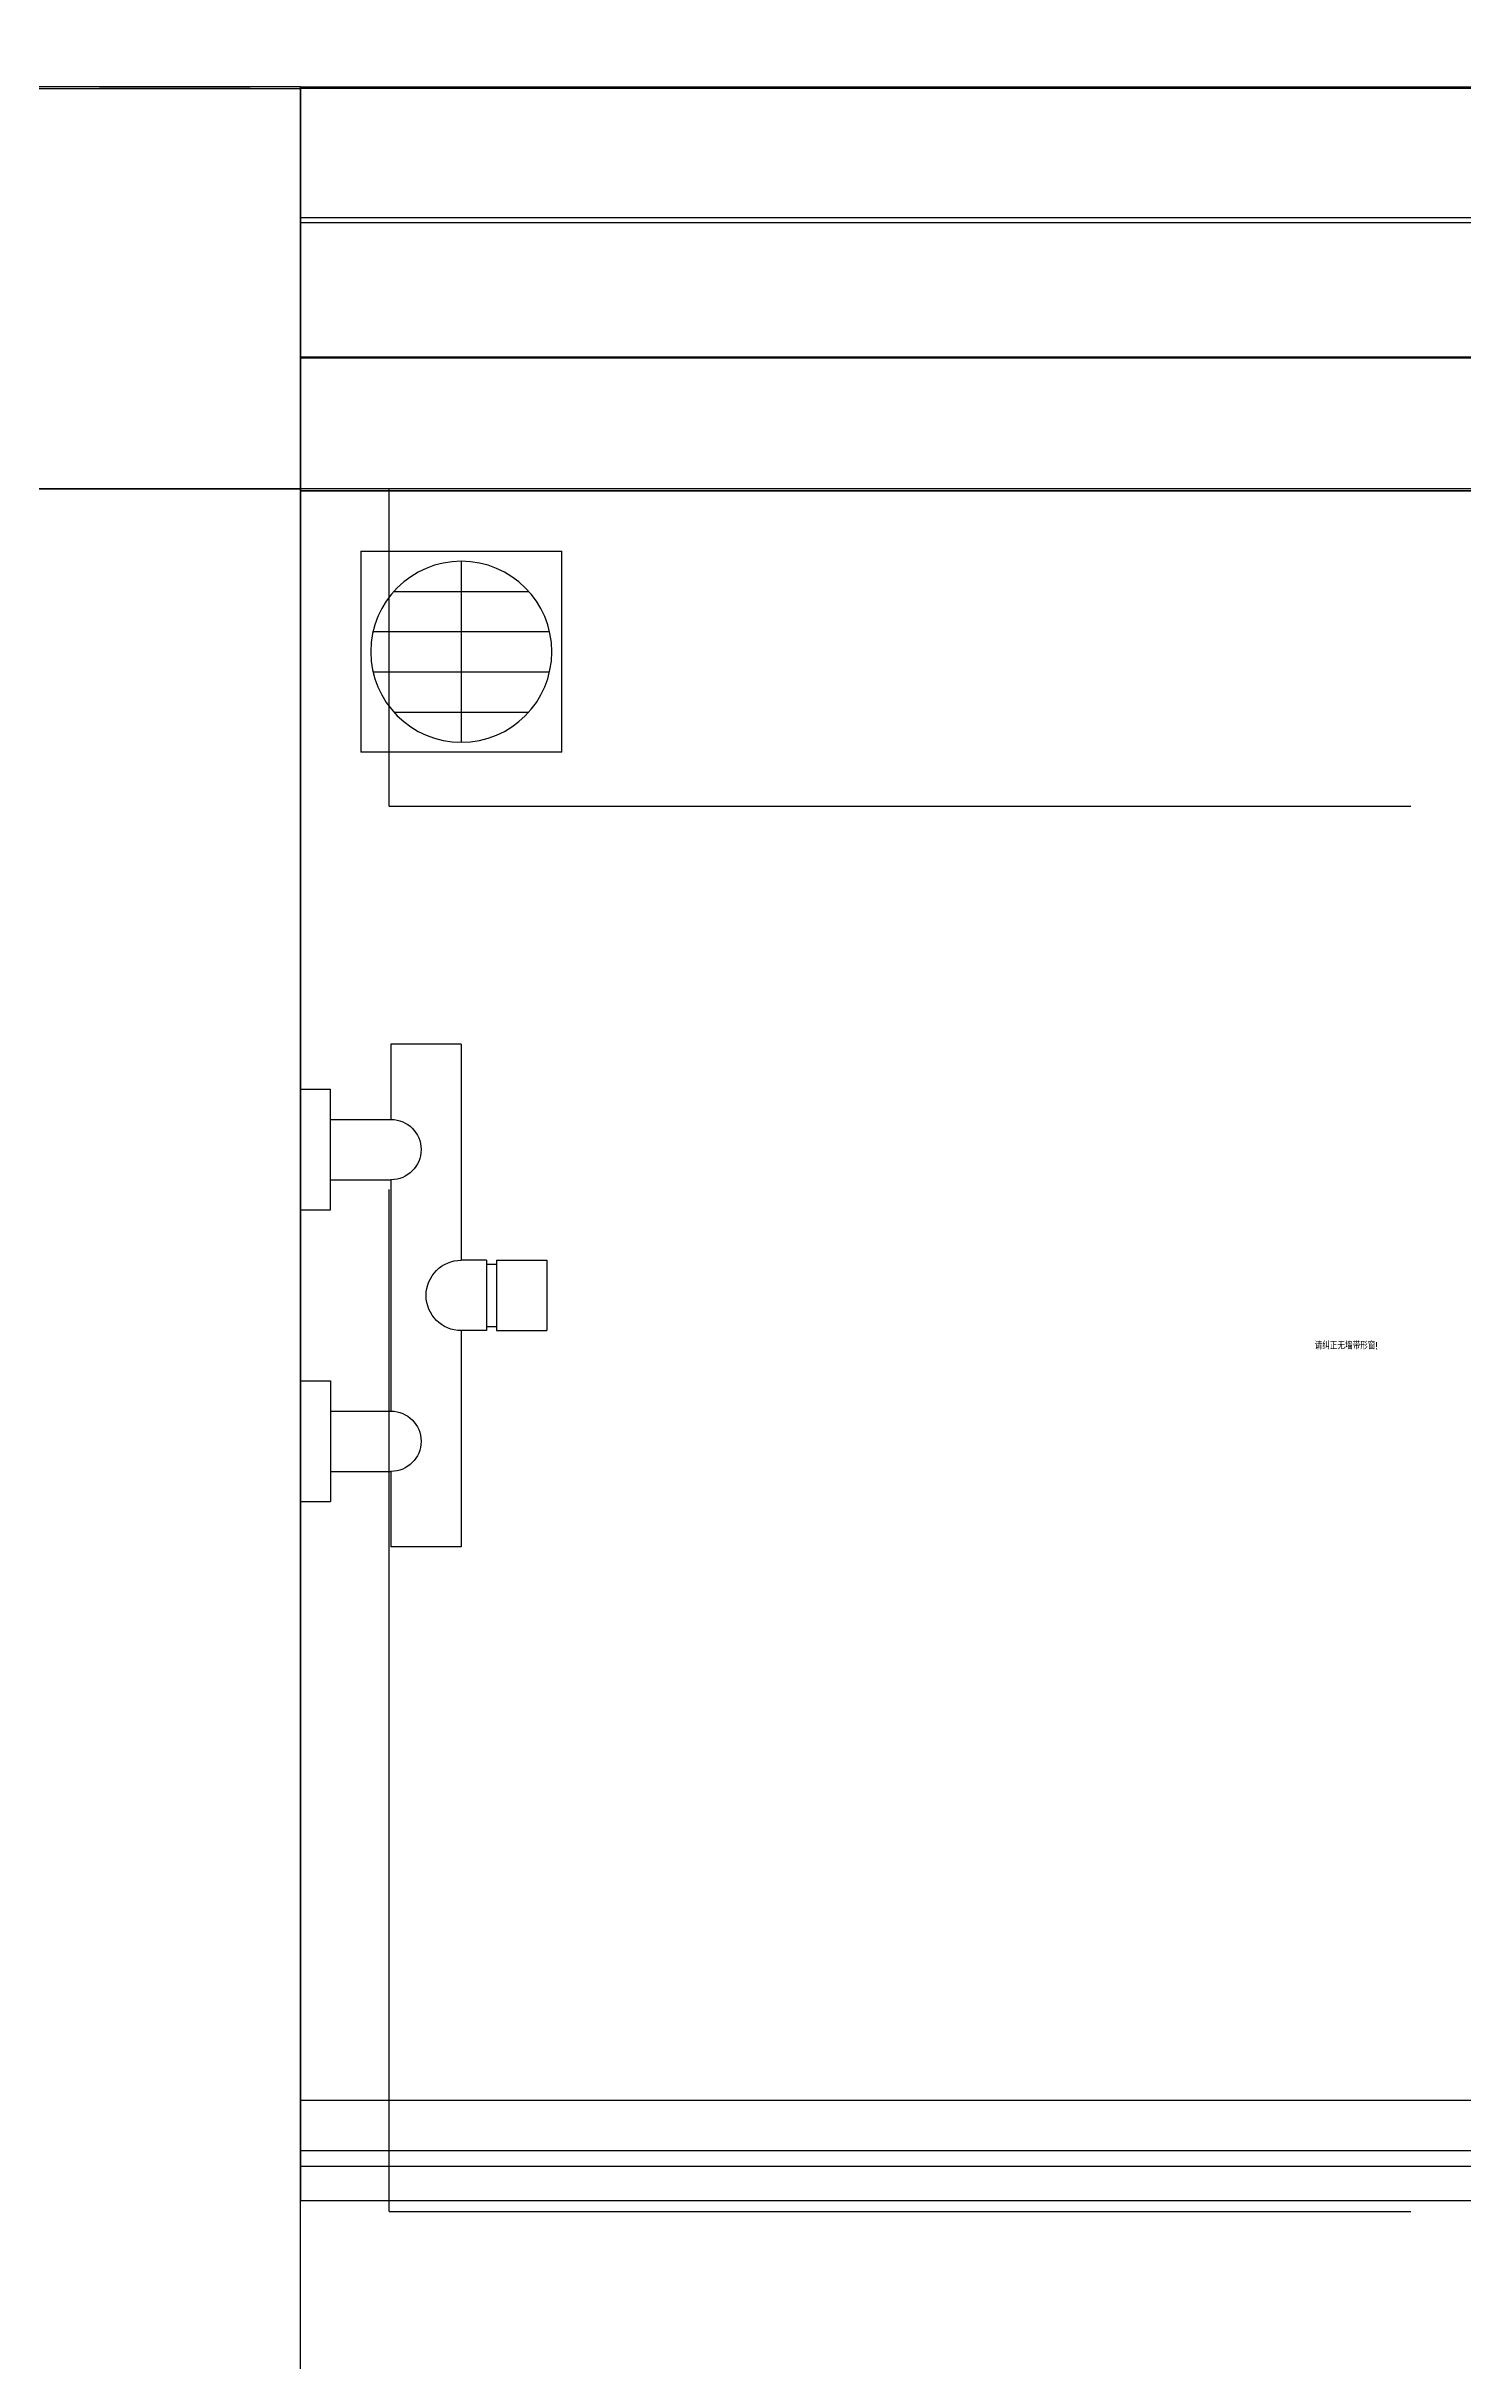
# Model space of a CAD drawing. Extents: x -284868 to 304789, y -137694 to 137894.
# Drawn here: x -47733 to -47028, y -24704 to -23553 of the extents above; entities that cross this region are included whole.
import ezdxf
from ezdxf.enums import TextEntityAlignment as Align

# ---------------------------------------------------------------- set-up
doc = ezdxf.new("R2010")
doc.units = 0
doc.linetypes.add('DASH', pattern=[0.35, 0.25, -0.1])
doc.layers.get('0').update_dxf_attribs({"linetype": 'CONTINUOUS'})
for name, color, linetype in [('0-墙', 4, 'CONTINUOUS'), ('0-底图', 251, 'CONTINUOUS'), ('0-窗', 11, 'CONTINUOUS'), ('0-非设计区域', 251, 'CONTINUOUS'), ('P-平面家具', 3, 'CONTINUOUS')]:
    doc.layers.add(name, color=color, linetype=linetype)
doc.styles.add('_TCH_WINDOW', font='simplex.shx', dxfattribs={"height": 3.5, "bigfont": 'hztxt.shx'})

# ---------------------------------------------------------------- blocks, each defined once
blk = doc.blocks.new('*U242')
for p, q in [((-300, -920), (-300, 680)), ((-250, 680), (-300, 680)), ((-275, -120), (-275, 680)), ((-275, 680), (-267, 680)), ((-267, 680), (-267, -120)), ((-250, -920), (-250, 680)), ((550, 680), (-250, 680)), ((550, -920), (550, 680)), ((-283, -120), (-283, -920)), ((-283, -120), (-275, -120)), ((-275, -920), (-275, -120)), ((-267, -120), (-275, -120)), ((420, -790), (420, -890)), ((420, -790), (520, -790)), ((520, -890), (520, -790)), ((167.5, -797.5), (132.5, -797.5)), ((132.5, -822.5), (132.5, -797.5)), ((167.5, -822.5), (167.5, -797.5)), ((460, -883.9), (460, -796.1)), ((480, -883.9), (480, -796.1)), ((440, -873.5), (440, -806.5)), ((500, -873.5), (500, -806.5)), ((167.5, -822.5), (132.5, -822.5)), ((132.5, -827.5), (132.5, -840)), ((167.5, -827.5), (132.5, -827.5)), ((134.5, -827.5), (134.5, -822.5)), ((165.5, -827.5), (165.5, -822.5)), ((167.5, -827.5), (167.5, -840)), ((25, -840), (25, -875)), ((132.5, -840), (25, -840)), ((275, -840), (167.5, -840)), ((275, -840), (275, -875)), ((515, -840), (425, -840)), ((62.5, -875), (25, -875)), ((62.5, -905), (62.5, -875)), ((92.5, -905), (92.5, -875)), ((207.5, -875), (92.5, -875)), ((207.5, -905), (207.5, -875)), ((275, -875), (237.5, -875)), ((237.5, -905), (237.5, -875)), ((520, -890), (420, -890)), ((47.5, -920), (47.5, -905)), ((107.5, -905), (47.5, -905)), ((107.5, -920), (107.5, -905)), ((192.5, -920), (192.5, -905)), ((192.5, -905), (252.5, -905)), ((252.5, -920), (252.5, -905)), ((-250, -920), (-300, -920)), ((-283, -920), (-275, -920)), ((550, -920), (-250, -920)), ((107.5, -920), (47.5, -920)), ((192.5, -920), (107.5, -920)), ((192.5, -920), (252.5, -920))]:
    blk.add_line(p, q)
blk.add_circle((470, -840), 45)
for centre, radius, start, end in [((150, -840), 17.5, 180, 0), ((77.5, -875), 15, 0, 180), ((222.5, -875), 15, 0, 180)]:
    blk.add_arc(centre, radius, start, end)
blk = doc.blocks.new('133$WINLIB2D$00000001')
for points in [[(-0.5, 0.5), (-0.5, -0.5)], [(-0.5, 0.5), (0.5, 0.5)], [(0.5, -0.5), (0.5, 0.5)], [(0.5, 0.16667), (-0.5, 0.16667)], [(0.5, -0.16667), (-0.5, -0.16667)], [(-0.5, -0.5), (0.5, -0.5)]]:
    blk.add_lwpolyline(points)
blk = doc.blocks.new('A$C5ed5d99b')
for p, q in [((10850, 0), (11150, 0)), ((11150, 0), (11250, 0)), ((11250, 0), (11250, -200)), ((11250, -2800), (11250, -200))]:
    blk.add_line(p, q)
at = {"xscale": -1600, "yscale": 200, "zscale": -1600}
blk.add_blockref('133$WINLIB2D$00000001', (12050, -100), dxfattribs=at)
at = {"xscale": -1, "rotation": 270.0013356586533}
blk.add_blockref('*U242', (12170, -750, 0), dxfattribs=at)
at = {"style": '_TCH_WINDOW', "width": 0.8}
blk.add_text('请纠正无墙带形窗!', height=3.5, dxfattribs=at).set_placement((11770, -625), align=Align.MIDDLE_CENTER)
blk.add_text('请纠正无墙带形窗!', height=3.5, dxfattribs=at).set_placement((11770, -625), align=Align.MIDDLE_CENTER)
blk.add_text('请纠正无墙带形窗!', height=3.5, dxfattribs=at).set_placement((11770, -625), align=Align.MIDDLE_CENTER)
blk.add_text('请纠正无墙带形窗!', height=3.5, dxfattribs=at).set_placement((11770, -625), align=Align.MIDDLE_CENTER)
blk.add_text('请纠正无墙带形窗!', height=3.5, dxfattribs=at).set_placement((11770, -625), align=Align.MIDDLE_CENTER)
blk.add_text('请纠正无墙带形窗!', height=3.5, dxfattribs=at).set_placement((11770, -625), align=Align.MIDDLE_CENTER)

msp = doc.modelspace()

# ---------------------------------------------------------------- hatches: boundary and pattern name
at = {"layer": '0-非设计区域', "ltscale": 3}
h = msp.add_hatch(dxfattribs=at)
h.set_pattern_fill('ANGLE', color=256, scale=100)
h.set_pattern_definition([(0, (-492507.45, 452446.1), (0, 698.5), [508, -190.5]), (90, (-492507.45, 452446.1), (-698.5, 4e-14), [508, -190.5])])
h.paths.add_polyline_path([(-58656.6, -23772.7), (-58656.6, -32822.7), (-53906.6, -32822.7), (-53906.6, -31022.7), (-44539.5, -31022.7), (-44206.6, -30689.9), (-44206.6, -24105.5), (-44539.5, -23772.7)])

# ---------------------------------------------------------------- linework, layer by layer
at = {"layer": '0-墙', "ltscale": 3}
msp.add_lwpolyline([(-48006.6, -23572.7), (-48006.6, -23772.7), (-47606.6, -23772.7), (-47606.6, -23572.7)], close=True, dxfattribs=at)
at = {"layer": '0-窗'}
for points in [[(-46006.6, -23772.7), (-47606.6, -23772.7), (-47606.6, -23572.7), (-46006.6, -23572.7)], [(-46006.6, -23707.7), (-47606.6, -23707.7), (-47606.6, -23637.7), (-46006.6, -23637.7)]]:
    msp.add_lwpolyline(points, close=True, dxfattribs=at)
at = {"layer": '0-非设计区域', "ltscale": 3}
msp.add_lwpolyline([(-58656.6, -23772.7), (-58656.6, -32822.7), (-53906.6, -32822.7), (-53906.6, -31022.7), (-44539.5, -31022.7), (-44206.6, -30689.9), (-44206.6, -24105.5), (-44539.5, -23772.7)], close=True, dxfattribs=at)
at = {"layer": 'P-平面家具', "linetype": 'DASH', "ltscale": 300}
msp.add_lwpolyline([(-55056.6, -23572.7), (-41376.6, -23572.7), (-41376.6, -23172.7, 0.414214), (-41476.6, -23072.7), (-54956.6, -23072.7, 0.414214), (-55056.6, -23172.7)], format="xyb", close=True, dxfattribs=at)

# ---------------------------------------------------------------- block references
at = {"layer": '0-底图'}
msp.add_blockref('A$C5ed5d99b', (-58856.6, -23573.6), dxfattribs=at)

doc.saveas('drawing.dxf')
